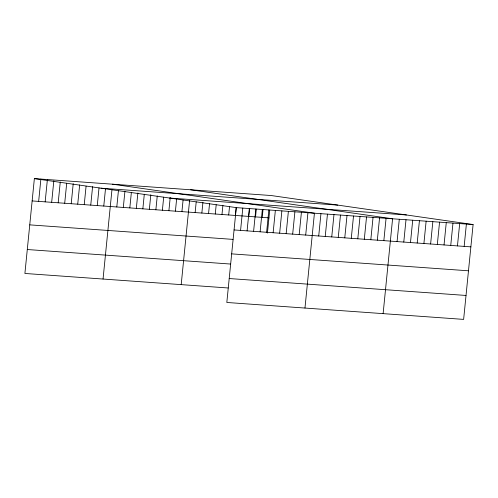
<?xml version="1.0" encoding="UTF-8"?>
<svg xmlns="http://www.w3.org/2000/svg" width="498" height="498" viewBox="0 0 498 498"><rect width="100%" height="100%" fill="white"/><g stroke="black" fill="none" stroke-linecap="round" stroke-linejoin="round"><path stroke-width="0.75" d="M34.368 178.608L236.289 207.622L226.82 302.467L463.632 319.392L473.1 224.542L271.18 195.533L34.368 178.608L24.9 273.458L228.165 287.981M38.651 201.397L40.88 179.075M45.162 201.858L47.391 179.541M51.674 202.325L53.828 180.774M58.191 202.792L60.264 182.013M64.703 203.259L66.701 183.245M71.214 203.719L73.212 183.712M77.725 204.186L79.643 184.945M84.237 204.653L86.079 186.184M90.748 205.12L92.591 186.644M97.259 205.581L99.027 187.883M103.777 206.048L105.539 188.35M103.049 279.042L111.975 189.582M116.8 206.981L118.412 190.815M123.311 207.442L124.923 191.282M129.822 207.909L131.36 192.514M136.334 208.376L137.871 192.981M142.851 208.843L144.308 194.22M149.363 209.303L150.819 194.681M155.874 209.77L157.256 195.919M162.385 210.237L163.693 197.152M168.897 210.704L170.204 197.619M175.408 211.164L176.641 198.851M181.919 211.631L183.077 200.09M181.197 284.626L189.589 200.551M195.141 212.578L196.218 201.802M201.852 213.057L202.929 202.281M208.562 213.536L209.565 203.533M215.273 214.016L216.194 204.778M221.984 214.495L222.905 205.257M228.694 214.974L229.541 206.508M235.405 215.453L236.17 207.759M240.571 230.406L242.8 208.089M247.083 230.873L249.311 208.556M248.819 216.412L249.591 208.718M253.6 231.34L255.823 209.017M255.53 216.891L256.302 209.197M260.112 231.807L262.34 209.484M262.241 217.371L263.006 209.677M266.623 232.267L268.852 209.951M267.432 233.083L269.717 210.156M273.134 232.734L275.363 210.417M279.646 233.201L281.874 210.878M286.157 233.668L288.386 211.345M292.675 234.128L294.897 211.812M299.186 234.595L301.415 212.279M305.697 235.062L307.926 212.739M304.969 308.05L314.437 213.206L112.517 184.192M318.72 235.99L320.949 213.673M325.231 236.457L327.46 214.14M331.743 236.924L333.971 214.601M338.26 237.39L340.483 215.068M344.772 237.851L347 215.534M351.283 238.318L353.512 216.001M357.794 238.785L360.023 216.462M364.306 239.252L366.534 216.929M370.817 239.712L373.046 217.396M377.335 240.179L379.557 217.863M383.846 240.646L386.075 218.323M383.118 313.634L392.586 218.79L190.659 189.775M397.068 241.592L399.296 219.269M403.778 242.072L406.001 219.749M410.483 242.551L412.711 220.228M417.193 243.03L419.422 220.707M423.904 243.51L426.132 221.187M430.614 243.989L432.843 221.666M437.325 244.468L439.553 222.145M444.035 244.948L446.264 222.625M450.746 245.427L452.968 223.104M457.45 245.906L459.679 223.583M464.161 246.386L466.389 224.063M101.001 188.188L337.812 205.108M169.656 198.048L406.468 214.968M236.289 207.622L473.1 224.542M32.14 200.931L268.951 217.85M234.06 229.945L470.871 246.865M29.749 224.866L233.014 239.389M231.67 253.874L468.481 270.8M27.29 249.523L230.549 264.046M229.211 278.538L466.022 295.457"/></g></svg>
